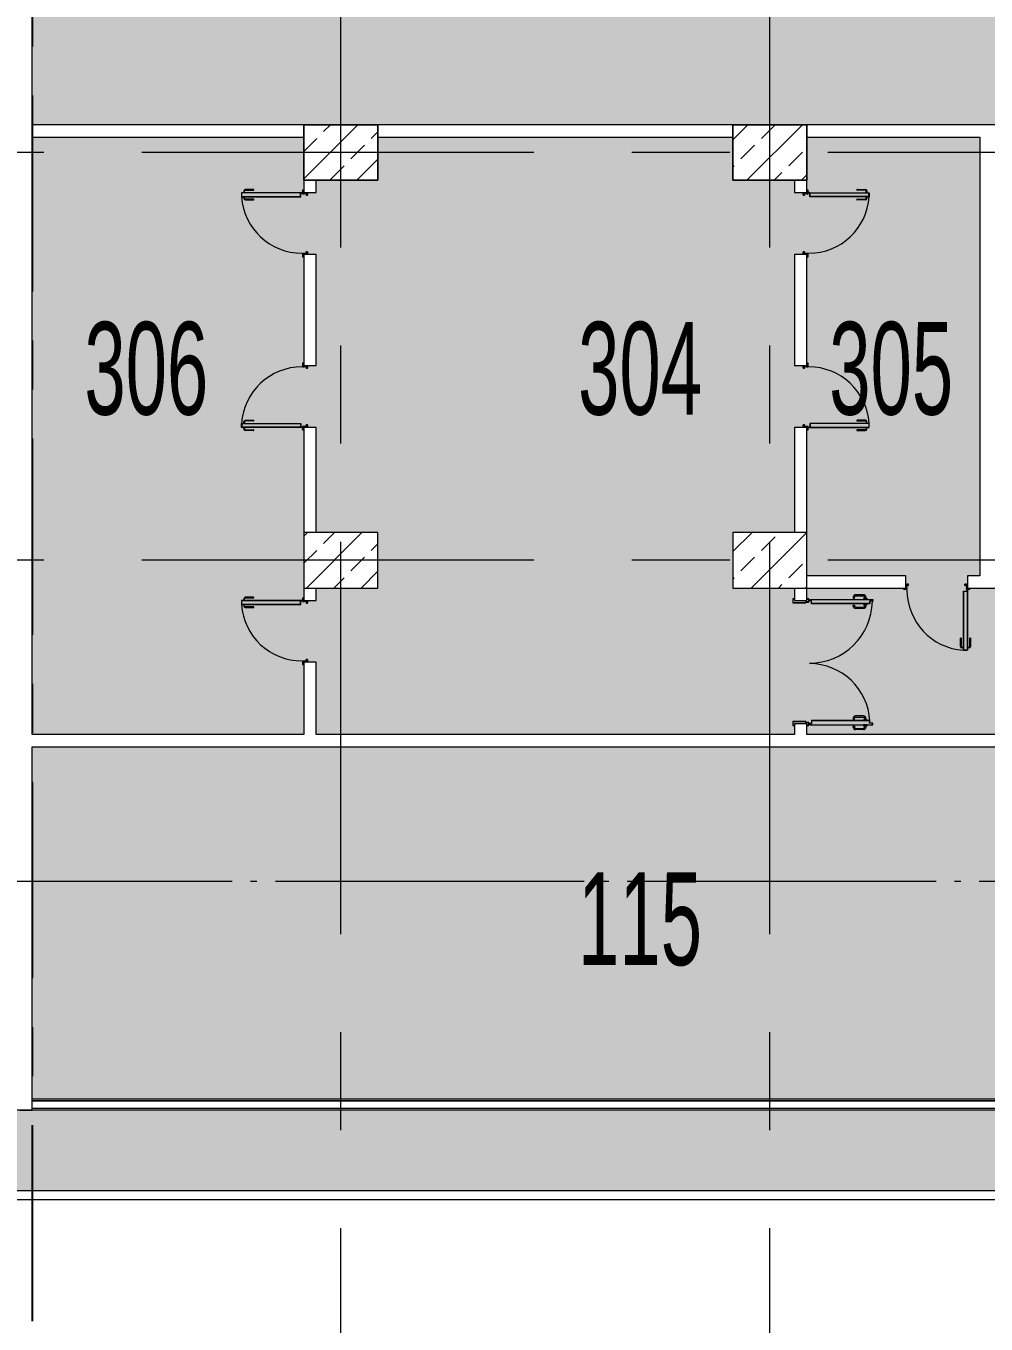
# Model space of a CAD drawing. Header units: metres. Extents: x -201 to 705, y -63 to 42.
# Drawn here: x 254.32 to 269.87, y -24.16 to -3.15 of the extents above; entities that cross this region are included whole.
import ezdxf

# ---------------------------------------------------------------- set-up
doc = ezdxf.new("R2010")
doc.units = ezdxf.units.M
for name, pattern in [('Grid Line', [11.1125, 6.35, -1.5875, 1.5875, -1.5875]), ('Grid Line 1_4_', [5.55625, 3.175, -0.79375, 0.79375, -0.79375]), ('HAT AKSI', [5.6, 5, -0.3, 0, -0.3])]:
    doc.linetypes.add(name, pattern=pattern)
for name, color, linetype, lineweight in [('A-----NPP', 7, 'Continuous', 9), ('A-DETLGEM', 7, 'Continuous', 9), ('A_AREA', 7, 'Continuous', 9), ('A_DOOR', 7, 'Continuous', 9), ('A_GRID', 7, 'Continuous', 9), ('A_HATCH', 7, 'Continuous', 9), ('A_RC', 7, 'Continuous', 9), ('A_TEXT_40', 7, 'Continuous', 9), ('A_WALL', 7, 'Continuous', 9), ('G-PLANOTM', 7, 'Continuous', 9)]:
    doc.layers.add(name, color=color, linetype=linetype, lineweight=lineweight)
doc.styles.add('Arial Narrow_2', font='ARIALN.TTF', dxfattribs={"width": 0.7, "height": 1.5})

# ---------------------------------------------------------------- blocks, each defined once
blk = doc.blocks.new('B1010_10_KOLON_DİKDÖRTGEN KESİT - 90x120mm-3869333-_7_76 _10_76_ BİLET HOLÜ _FFL__ANAHTAR PLAN')
at = {"layer": 'A_RC', "true_color": 0x787878}
h = blk.add_hatch(dxfattribs=at)
h.set_pattern_fill('FP_19', color=8, style=0, pattern_type=2)
h.set_pattern_definition([(225, (-175, -11.8), (0.4422811, -0.4422811), []), (225, (-175.442, -11.8), (0.4422811, -0.4422811), [0.31274, -0.15637])])
h.paths.add_polyline_path([(0.6, 0.45), (-0.6, 0.45), (-0.6, -0.45), (0.6, -0.45), (0.6, 0.187)])
at = {"layer": 'A_RC', "lineweight": 18}
for p, q in [((0.6, 0.45), (-0.6, 0.45)), ((-0.6, 0.45), (-0.6, -0.45)), ((0.6, -0.45), (0.6, 0.45)), ((-0.6, -0.45), (0.6, -0.45))]:
    blk.add_line(p, q, dxfattribs=at)
blk = doc.blocks.new('B1010_10_KOLON_DİKDÖRTGEN KESİT - 90x120mm-V184-_7_76 _10_76_ BİLET HOLÜ _FFL__ANAHTAR PLAN')
at = {"layer": 'A_RC', "true_color": 0x787878}
h = blk.add_hatch(dxfattribs=at)
h.set_pattern_fill('FP_20', color=8, style=0, pattern_type=2)
h.set_pattern_definition([(225, (-175, -5.2), (0.4422811, -0.4422811), []), (225, (-175.442, -5.2), (0.4422811, -0.4422811), [0.31274, -0.15637])])
h.paths.add_polyline_path([(-0.6, 0.45), (-0.6, -0.45), (0.6, -0.45), (0.6, 0.45), (0.201, 0.45)])
at = {"layer": 'A_RC', "lineweight": 18}
for p, q in [((0.6, 0.45), (-0.6, 0.45)), ((-0.6, 0.45), (-0.6, -0.45)), ((0.6, -0.45), (0.6, 0.45)), ((-0.6, -0.45), (0.6, -0.45))]:
    blk.add_line(p, q, dxfattribs=at)
blk = doc.blocks.new('B1010_10_KOLON_DİKDÖRTGEN KESİT - 90x120mm-V186-_7_76 _10_76_ BİLET HOLÜ _FFL__ANAHTAR PLAN')
at = {"layer": 'A_RC', "true_color": 0x787878}
h = blk.add_hatch(dxfattribs=at)
h.set_pattern_fill('FP_22', color=8, style=0, pattern_type=2)
h.set_pattern_definition([(225, (-168.05, -11.8), (0.4422811, -0.4422811), []), (225, (-168.492, -11.8), (0.4422811, -0.4422811), [0.31274, -0.15637])])
h.paths.add_polyline_path([(0.219, 0.45), (-0.6, 0.45), (-0.6, -0.45), (0.6, -0.45), (0.6, 0.45)])
at = {"layer": 'A_RC', "lineweight": 18}
for p, q in [((0.6, 0.45), (-0.6, 0.45)), ((-0.6, 0.45), (-0.6, -0.45)), ((0.6, -0.45), (0.6, 0.45)), ((-0.6, -0.45), (0.6, -0.45))]:
    blk.add_line(p, q, dxfattribs=at)
blk = doc.blocks.new('B1010_10_KOLON_DİKDÖRTGEN KESİT - 90x120mm-V187-_7_76 _10_76_ BİLET HOLÜ _FFL__ANAHTAR PLAN')
at = {"layer": 'A_RC', "true_color": 0x787878}
h = blk.add_hatch(dxfattribs=at)
h.set_pattern_fill('FP_23', color=8, style=0, pattern_type=2)
h.set_pattern_definition([(225, (-168.05, -5.2), (0.4422811, -0.4422811), []), (225, (-168.492, -5.2), (0.4422811, -0.4422811), [0.31274, -0.15637])])
h.paths.add_polyline_path([(-0.6, 0.45), (-0.6, -0.45), (0.6, -0.45), (0.6, 0.45), (0.219, 0.45)])
at = {"layer": 'A_RC', "lineweight": 18}
for p, q in [((0.6, 0.45), (-0.6, 0.45)), ((-0.6, 0.45), (-0.6, -0.45)), ((0.6, -0.45), (0.6, 0.45)), ((-0.6, -0.45), (0.6, -0.45))]:
    blk.add_line(p, q, dxfattribs=at)
blk = doc.blocks.new('IC-TKN-M7-S22-000-10-A1-32-K-T-6C-200_rvt-2-_7_76 _10_76_ BİLET HOLÜ _FFL__ANAHTAR PLAN')
at = {"layer": 'A_HATCH', "true_color": 0x787878}
h = blk.add_hatch(dxfattribs=at)
h.set_pattern_fill('FP_3', color=8, style=0, pattern_type=2)
h.set_pattern_definition([(45, (0, 0), (-0.442274, 0.442274), []), (45, (0.4423, 0), (-0.442274, 0.442274), [0.31274, -0.15637])])
h.paths.add_polyline_path([(-164.65, -22), (-125.85, -22), (-125.85, -20.7), (-186.5, -20.7), (-186.5, -22), (-170.002, -22)])
at = {"layer": 'A-----NPP'}
blk.add_line((-186.55, -22.15), (-125.751, -22.15), dxfattribs=at)
at = {"layer": 'A_WALL', "lineweight": 18}
for p, q in [((-125.85, -20.7), (-185.2, -20.7)), ((-186.5, -22), (-125.85, -22))]:
    blk.add_line(p, q, dxfattribs=at)
at = {"layer": 'A_RC', "lineweight": 9, "rotation": 180}
for name, p in [('B1010_10_KOLON_DİKDÖRTGEN KESİT - 90x120mm-V184-_7_76 _10_76_ BİLET HOLÜ _FFL__ANAHTAR PLAN', (-175, -5.2)), ('B1010_10_KOLON_DİKDÖRTGEN KESİT - 90x120mm-V187-_7_76 _10_76_ BİLET HOLÜ _FFL__ANAHTAR PLAN', (-168.05, -5.2)), ('B1010_10_KOLON_DİKDÖRTGEN KESİT - 90x120mm-3869333-_7_76 _10_76_ BİLET HOLÜ _FFL__ANAHTAR PLAN', (-175, -11.8)), ('B1010_10_KOLON_DİKDÖRTGEN KESİT - 90x120mm-V186-_7_76 _10_76_ BİLET HOLÜ _FFL__ANAHTAR PLAN', (-168.05, -11.8))]:
    blk.add_blockref(name, p, dxfattribs=at)
blk = doc.blocks.new('B1010_10_KOLON_DİKDÖRTGEN KESİT - 90x120mm-3688149-_7_76 _10_76_ BİLET HOLÜ _FFL__ANAHTAR PLAN')
at = {"layer": 'A_RC', "lineweight": 18}
for p, q in [((0.6, 0.45), (-0.6, 0.45)), ((-0.6, 0.45), (-0.6, -0.45)), ((0.6, -0.45), (0.6, 0.45)), ((-0.6, -0.45), (0.6, -0.45))]:
    blk.add_line(p, q, dxfattribs=at)
blk = doc.blocks.new('B1010_10_KOLON_DİKDÖRTGEN KESİT - 90x120mm-3704963-_7_76 _10_76_ BİLET HOLÜ _FFL__ANAHTAR PLAN')
at = {"layer": 'A_RC', "lineweight": 18}
for p, q in [((-0.6, 0.45), (0.6, 0.45)), ((-0.6, -0.45), (-0.6, 0.45)), ((0.6, 0.45), (0.6, -0.45)), ((0.6, -0.45), (-0.6, -0.45))]:
    blk.add_line(p, q, dxfattribs=at)
blk = doc.blocks.new('C1030_70_YK1 100x220cm - YK1 100x220cm-1940403-_7_76 _10_76_ BİLET HOLÜ _FFL__ANAHTAR PLAN')
at = {"layer": 'A-DETLGEM'}
for p, q in [((-0.53, 1.068), (-0.5, 1.068)), ((-0.5, 1.058), (-0.53, 1.058)), ((-0.499, 1.107), (-0.434, 1.107)), ((-0.499, 0.139), (-0.499, 1.107)), ((-0.438, 1.103), (-0.495, 1.103)), ((-0.495, 0.153), (-0.495, 1.103)), ((-0.438, 1.103), (-0.438, 0.153)), ((-0.435, 1.068), (-0.405, 1.068)), ((-0.405, 1.058), (-0.435, 1.058)), ((-0.434, 1.107), (-0.434, 0.621)), ((-0.55, 0.913), (-0.55, 1.048)), ((-0.54, 1.048), (-0.54, 0.913)), ((-0.395, 0.913), (-0.395, 1.048)), ((-0.385, 1.048), (-0.385, 0.913)), ((-0.434, 0.621), (-0.434, 0.149)), ((-0.491, 0.139), (-0.499, 0.139)), ((-0.438, 0.153), (-0.495, 0.153)), ((-0.491, 0.149), (-0.491, 0.139)), ((-0.434, 0.149), (-0.491, 0.149))]:
    blk.add_line(p, q, dxfattribs=at)
for radius in [0.008, 0.006]:
    blk.add_circle((-0.5, 0.13), radius, dxfattribs=at)
for centre, radius, start, end in [((-0.53, 1.048), 0.02, 90, 180), ((-0.53, 1.048), 0.01, 90, 180), ((-0.405, 1.048), 0.02, 0, 90), ((-0.405, 1.048), 0.01, 0, 90), ((-0.545, 0.913), 0.005, 180, 0), ((-0.39, 0.913), 0.005, 180, 0)]:
    blk.add_arc(centre, radius, start, end, dxfattribs=at)
at = {"layer": 'A_DOOR'}
for p, q in [((-0.483, 0.118), (-0.538, 0.118)), ((-0.538, 0.118), (-0.538, 0.1)), ((-0.536, 0.1), (-0.536, 0.116)), ((-0.536, 0.116), (-0.485, 0.116)), ((-0.485, 0.095), (-0.487, 0.093)), ((-0.487, 0.093), (-0.487, 0.062)), ((-0.487, 0.062), (-0.485, 0.06)), ((-0.485, 0.116), (-0.485, 0.095)), ((-0.485, 0.092), (-0.483, 0.094)), ((-0.485, 0.063), (-0.485, 0.092)), ((-0.483, 0.061), (-0.485, 0.063)), ((-0.485, 0.06), (-0.485, 0.049)), ((-0.485, 0.049), (-0.465, 0.049)), ((-0.483, 0.045), (-0.485, 0.045)), ((-0.485, 0.045), (-0.485, 0.037)), ((-0.485, 0.037), (-0.457, 0.037)), ((-0.483, 0.094), (-0.483, 0.118)), ((-0.483, 0.051), (-0.483, 0.061)), ((-0.467, 0.051), (-0.483, 0.051)), ((-0.483, 0.039), (-0.483, 0.045)), ((-0.459, 0.039), (-0.483, 0.039)), ((-0.457, 0.061), (-0.467, 0.061)), ((-0.467, 0.061), (-0.467, 0.051)), ((-0.465, 0.049), (-0.465, 0.059)), ((-0.465, 0.059), (-0.459, 0.059)), ((-0.459, 0.059), (-0.459, 0.039)), ((-0.457, 0.037), (-0.457, 0.061)), ((0.467, 0.061), (0.457, 0.061)), ((0.457, 0.061), (0.457, 0.037)), ((0.457, 0.037), (0.485, 0.037)), ((0.459, 0.039), (0.459, 0.059)), ((0.459, 0.059), (0.465, 0.059)), ((0.483, 0.039), (0.459, 0.039)), ((0.465, 0.059), (0.465, 0.049)), ((0.465, 0.049), (0.485, 0.049)), ((0.467, 0.051), (0.467, 0.061)), ((0.483, 0.051), (0.467, 0.051)), ((0.538, 0.118), (0.483, 0.118)), ((0.483, 0.118), (0.483, 0.094)), ((0.483, 0.094), (0.485, 0.092)), ((0.485, 0.063), (0.483, 0.061)), ((0.483, 0.061), (0.483, 0.051)), ((0.485, 0.045), (0.483, 0.045)), ((0.483, 0.045), (0.483, 0.039)), ((0.485, 0.095), (0.485, 0.116)), ((0.485, 0.116), (0.536, 0.116)), ((0.487, 0.093), (0.485, 0.095)), ((0.485, 0.092), (0.485, 0.063)), ((0.485, 0.06), (0.487, 0.062)), ((0.485, 0.049), (0.485, 0.06)), ((0.485, 0.037), (0.485, 0.045)), ((0.487, 0.062), (0.487, 0.093)), ((0.536, 0.116), (0.536, 0.1)), ((0.538, 0.1), (0.538, 0.118))]:
    blk.add_line(p, q, dxfattribs=at)
blk.add_arc((-0.5, 0.13), 0.98, 360, 86.1575, dxfattribs=at)
blk = doc.blocks.new('C1030_70_YK1 100x220cm - YK1 100x220cm-1516240-_7_76 _10_76_ BİLET HOLÜ _FFL__ANAHTAR PLAN')
at = {"layer": 'A-DETLGEM'}
for p, q in [((0.435, 1.068), (0.405, 1.068)), ((0.405, 1.058), (0.435, 1.058)), ((0.499, 1.107), (0.434, 1.107)), ((0.434, 1.107), (0.434, 0.621)), ((0.438, 1.103), (0.495, 1.103)), ((0.438, 1.103), (0.438, 0.153)), ((0.495, 0.153), (0.495, 1.103)), ((0.499, 0.139), (0.499, 1.107)), ((0.53, 1.068), (0.5, 1.068)), ((0.5, 1.058), (0.53, 1.058)), ((0.385, 1.048), (0.385, 0.913)), ((0.395, 0.913), (0.395, 1.048)), ((0.54, 1.048), (0.54, 0.913)), ((0.55, 0.913), (0.55, 1.048)), ((0.434, 0.621), (0.434, 0.149)), ((0.434, 0.149), (0.491, 0.149)), ((0.438, 0.153), (0.495, 0.153)), ((0.491, 0.149), (0.491, 0.139)), ((0.491, 0.139), (0.499, 0.139))]:
    blk.add_line(p, q, dxfattribs=at)
for radius in [0.008, 0.006]:
    blk.add_circle((0.5, 0.13), radius, dxfattribs=at)
for centre, radius, start, end in [((0.405, 1.048), 0.02, 90, 180), ((0.405, 1.048), 0.01, 90, 180), ((0.53, 1.048), 0.02, 360, 90), ((0.53, 1.048), 0.01, 0, 90), ((0.39, 0.913), 0.005, 180, 360), ((0.545, 0.913), 0.005, 180, 0)]:
    blk.add_arc(centre, radius, start, end, dxfattribs=at)
at = {"layer": 'A_DOOR'}
for p, q in [((-0.483, 0.118), (-0.538, 0.118)), ((-0.538, 0.118), (-0.538, 0.1)), ((-0.536, 0.1), (-0.536, 0.116)), ((-0.536, 0.116), (-0.485, 0.116)), ((-0.485, 0.095), (-0.487, 0.093)), ((-0.487, 0.093), (-0.487, 0.062)), ((-0.487, 0.062), (-0.485, 0.06)), ((-0.485, 0.116), (-0.485, 0.095)), ((-0.485, 0.092), (-0.483, 0.094)), ((-0.485, 0.063), (-0.485, 0.092)), ((-0.483, 0.061), (-0.485, 0.063)), ((-0.485, 0.06), (-0.485, 0.049)), ((-0.485, 0.049), (-0.465, 0.049)), ((-0.483, 0.045), (-0.485, 0.045)), ((-0.485, 0.045), (-0.485, 0.037)), ((-0.485, 0.037), (-0.457, 0.037)), ((-0.483, 0.094), (-0.483, 0.118)), ((-0.483, 0.051), (-0.483, 0.061)), ((-0.467, 0.051), (-0.483, 0.051)), ((-0.483, 0.039), (-0.483, 0.045)), ((-0.459, 0.039), (-0.483, 0.039)), ((-0.457, 0.061), (-0.467, 0.061)), ((-0.467, 0.061), (-0.467, 0.051)), ((-0.465, 0.049), (-0.465, 0.059)), ((-0.465, 0.059), (-0.459, 0.059)), ((-0.459, 0.059), (-0.459, 0.039)), ((-0.457, 0.037), (-0.457, 0.061)), ((0.467, 0.061), (0.457, 0.061)), ((0.457, 0.061), (0.457, 0.037)), ((0.457, 0.037), (0.485, 0.037)), ((0.459, 0.039), (0.459, 0.059)), ((0.459, 0.059), (0.465, 0.059)), ((0.483, 0.039), (0.459, 0.039)), ((0.465, 0.059), (0.465, 0.049)), ((0.465, 0.049), (0.485, 0.049)), ((0.467, 0.051), (0.467, 0.061)), ((0.483, 0.051), (0.467, 0.051)), ((0.538, 0.118), (0.483, 0.118)), ((0.483, 0.118), (0.483, 0.094)), ((0.483, 0.094), (0.485, 0.092)), ((0.485, 0.063), (0.483, 0.061)), ((0.483, 0.061), (0.483, 0.051)), ((0.485, 0.045), (0.483, 0.045)), ((0.483, 0.045), (0.483, 0.039)), ((0.485, 0.095), (0.485, 0.116)), ((0.485, 0.116), (0.536, 0.116)), ((0.487, 0.093), (0.485, 0.095)), ((0.485, 0.092), (0.485, 0.063)), ((0.485, 0.06), (0.487, 0.062)), ((0.485, 0.049), (0.485, 0.06)), ((0.485, 0.037), (0.485, 0.045)), ((0.487, 0.062), (0.487, 0.093)), ((0.536, 0.116), (0.536, 0.1)), ((0.538, 0.1), (0.538, 0.118))]:
    blk.add_line(p, q, dxfattribs=at)
blk.add_arc((0.5, 0.13), 0.98, 94.0266, 180, dxfattribs=at)
blk = doc.blocks.new('C1030_50_SK2 200x220cm - SK2 200x220cm-V124-_7_76 _10_76_ BİLET HOLÜ _FFL__ANAHTAR PLAN')
at = {"layer": 'A-DETLGEM'}
for p, q in [((-1.036, 1.054), (-1.054, 1.054)), ((-1.025, 1.074), (-1.015, 1.075)), ((-1.015, 1.166), (-0.985, 1.166)), ((-1.015, 0.642), (-1.015, 1.166)), ((-1.015, 1.075), (-1.015, 1.013)), ((-1.013, 1.164), (-0.987, 1.164)), ((-1.013, 0.642), (-1.013, 1.164)), ((-0.987, 1.164), (-0.987, 1.114)), ((-0.987, 1.117), (-0.948, 1.117)), ((-0.987, 1.114), (-0.973, 1.114)), ((-0.985, 1.166), (-0.985, 1.119)), ((-0.985, 1.119), (-0.946, 1.119)), ((-0.985, 1.116), (-0.973, 1.116)), ((-0.972, 1.115), (-0.972, 1.116)), ((-0.948, 1.111), (-0.948, 0.173)), ((-0.946, 1.113), (-0.946, 0.642)), ((-0.946, 1.075), (-0.946, 1.013)), ((-0.937, 1.074), (-0.946, 1.075)), ((-0.926, 1.054), (-0.908, 1.054)), ((0.926, 1.054), (0.908, 1.054)), ((0.937, 1.074), (0.946, 1.075)), ((0.985, 1.119), (0.946, 1.119)), ((0.946, 1.113), (0.946, 0.642)), ((0.946, 1.075), (0.946, 1.013)), ((0.987, 1.117), (0.948, 1.117)), ((0.948, 1.111), (0.948, 0.173)), ((0.972, 1.115), (0.972, 1.116)), ((0.985, 1.116), (0.973, 1.116)), ((0.987, 1.114), (0.973, 1.114)), ((1.015, 1.166), (0.985, 1.166)), ((0.985, 1.166), (0.985, 1.119)), ((1.013, 1.164), (0.987, 1.164)), ((0.987, 1.164), (0.987, 1.114)), ((1.013, 0.642), (1.013, 1.164)), ((1.015, 0.642), (1.015, 1.166)), ((1.015, 1.075), (1.015, 1.013)), ((1.025, 1.074), (1.015, 1.075)), ((1.036, 1.054), (1.054, 1.054)), ((-1.092, 1.017), (-1.092, 0.887)), ((-1.072, 0.887), (-1.072, 1.017)), ((-1.054, 1.034), (-1.036, 1.034)), ((-1.037, 0.869), (-1.054, 0.869)), ((-1.054, 0.849), (-1.037, 0.849)), ((-1.037, 0.849), (-1.037, 0.869)), ((-1.024, 1.015), (-1.015, 1.013)), ((-0.938, 1.015), (-0.946, 1.013)), ((-0.908, 1.034), (-0.926, 1.034)), ((-0.925, 0.869), (-0.907, 0.869)), ((-0.925, 0.849), (-0.925, 0.869)), ((-0.907, 0.849), (-0.925, 0.849)), ((-0.89, 0.887), (-0.89, 1.017)), ((-0.87, 1.017), (-0.87, 0.887)), ((0.87, 1.017), (0.87, 0.887)), ((0.89, 0.887), (0.89, 1.017)), ((0.925, 0.869), (0.907, 0.869)), ((0.907, 0.849), (0.925, 0.849)), ((0.908, 1.034), (0.926, 1.034)), ((0.925, 0.849), (0.925, 0.869)), ((0.938, 1.015), (0.946, 1.013)), ((1.024, 1.015), (1.015, 1.013)), ((1.054, 1.034), (1.036, 1.034)), ((1.037, 0.869), (1.054, 0.869)), ((1.037, 0.849), (1.037, 0.869)), ((1.054, 0.849), (1.037, 0.849)), ((1.072, 0.887), (1.072, 1.017)), ((1.092, 1.017), (1.092, 0.887)), ((-1.015, 0.151), (-1.015, 0.642)), ((-1.013, 0.153), (-1.013, 0.642)), ((-0.946, 0.642), (-0.946, 0.171)), ((0.946, 0.642), (0.946, 0.171)), ((1.013, 0.153), (1.013, 0.642)), ((1.015, 0.151), (1.015, 0.642)), ((-0.995, 0.151), (-1.015, 0.151)), ((-0.997, 0.153), (-1.013, 0.153)), ((-0.997, 0.176), (-0.997, 0.153)), ((-0.983, 0.176), (-0.997, 0.176)), ((-0.995, 0.174), (-0.995, 0.151)), ((-0.983, 0.174), (-0.995, 0.174)), ((-0.948, 0.173), (-0.995, 0.173)), ((-0.946, 0.171), (-0.995, 0.171)), ((-0.983, 0.174), (-0.983, 0.175)), ((0.946, 0.171), (0.995, 0.171)), ((0.948, 0.173), (0.995, 0.173)), ((0.983, 0.176), (0.997, 0.176)), ((0.983, 0.174), (0.983, 0.175)), ((0.983, 0.174), (0.995, 0.174)), ((0.995, 0.174), (0.995, 0.151)), ((0.995, 0.151), (1.015, 0.151)), ((0.997, 0.176), (0.997, 0.153)), ((0.997, 0.153), (1.013, 0.153))]:
    blk.add_line(p, q, dxfattribs=at)
for centre, radius in [((-1.003, 0.139), 0.008), ((-1.003, 0.139), 0.006), ((1.003, 0.139), 0.008), ((1.003, 0.139), 0.006)]:
    blk.add_circle(centre, radius, dxfattribs=at)
for centre, radius, start, end in [((-1.054, 1.016), 0.0379, 90, 178.5932), ((-1, 1.045), 0.0398, 137.985, 166.015), ((-1.09, 1.044), 0.0554, 349.5983, 10.4008), ((-1.024, 1.066), 0.00727, 99.4089, 137.985), ((-0.973, 1.116), 0.0005, 0, 90), ((-0.973, 1.115), 0.0005, 270, 0), ((-0.938, 1.066), 0.00727, 42.015, 80.5911), ((-0.962, 1.045), 0.0398, 13.985, 42.015), ((-0.871, 1.044), 0.0554, 169.5992, 190.4017), ((-0.908, 1.016), 0.0379, 1.4068, 90), ((0.908, 1.016), 0.0379, 90, 178.5932), ((0.962, 1.045), 0.0398, 137.985, 166.015), ((0.871, 1.044), 0.0554, 349.5983, 10.4008), ((0.938, 1.066), 0.00727, 99.4089, 137.985), ((0.973, 1.116), 0.0005, 90, 180), ((0.973, 1.115), 0.0005, 180, 270), ((1.024, 1.066), 0.00727, 42.015, 80.5911), ((1, 1.045), 0.0398, 13.985, 42.015), ((1.09, 1.044), 0.0554, 169.5992, 190.4017), ((1.054, 1.016), 0.0379, 1.4068, 90), ((-1.054, 0.887), 0.0374, 180, 270), ((-1.054, 1.016), 0.0179, 90, 177.9538), ((-1.054, 0.887), 0.0174, 180, 270), ((-1, 1.044), 0.0398, 193.7496, 222.015), ((-1.024, 1.022), 0.00727, 222.015, 269.0982), ((-0.938, 1.022), 0.00727, 270.9018, 317.985), ((-0.962, 1.044), 0.0398, 317.985, 346.2504), ((-0.908, 1.016), 0.0179, 2.0462, 90), ((-0.907, 0.887), 0.0174, 270, 0), ((-0.907, 0.887), 0.0374, 270, 0), ((0.907, 0.887), 0.0374, 180, 270), ((0.908, 1.016), 0.0179, 90, 177.9538), ((0.907, 0.887), 0.0174, 180, 270), ((0.962, 1.044), 0.0398, 193.7496, 222.015), ((0.938, 1.022), 0.00727, 222.015, 269.0982), ((1.024, 1.022), 0.00727, 270.9018, 317.985), ((1, 1.044), 0.0398, 317.985, 346.2504), ((1.054, 1.016), 0.0179, 2.0462, 90), ((1.054, 0.887), 0.0174, 270, 0), ((1.054, 0.887), 0.0374, 270, 0), ((-0.983, 0.175), 0.0005, 0, 90), ((-0.983, 0.174), 0.0005, 270, 0), ((0.983, 0.175), 0.0005, 90, 180), ((0.983, 0.174), 0.0005, 180, 270)]:
    blk.add_arc(centre, radius, start, end, dxfattribs=at)
at = {"layer": 'A_DOOR'}
for p, q in [((-0.974, 0.13), (-1.024, 0.13)), ((-1.024, 0.13), (-1.024, 0.1)), ((-1.022, 0.102), (-1.022, 0.128)), ((-1.022, 0.128), (-0.976, 0.128)), ((-1.014, 0.102), (-1.022, 0.102)), ((-1.014, 0.1), (-1.014, 0.102)), ((-0.976, 0.128), (-0.976, 0.077)), ((-0.976, 0.077), (-0.96, 0.077)), ((-0.974, 0.079), (-0.974, 0.13)), ((-0.958, 0.079), (-0.974, 0.079)), ((-0.96, 0.077), (-0.96, -0.125)), ((-0.958, -0.127), (-0.958, 0.079)), ((0.974, 0.079), (0.958, 0.079)), ((0.958, 0.079), (0.958, -0.127)), ((0.96, -0.125), (0.96, 0.077)), ((0.96, 0.077), (0.976, 0.077)), ((1.024, 0.13), (0.974, 0.13)), ((0.974, 0.13), (0.974, 0.079)), ((0.976, 0.077), (0.976, 0.128)), ((0.976, 0.128), (1.022, 0.128)), ((1.022, 0.102), (1.014, 0.102)), ((1.014, 0.102), (1.014, 0.1)), ((1.022, 0.128), (1.022, 0.102)), ((1.024, 0.1), (1.024, 0.13)), ((-1.024, -0.1), (-1.024, -0.126)), ((-1.023, -0.127), (-0.958, -0.127)), ((-1.022, -0.125), (-1.022, -0.102)), ((-1.022, -0.102), (-1.014, -0.102)), ((-0.96, -0.125), (-1.022, -0.125)), ((-1.014, -0.102), (-1.014, -0.1)), ((0.958, -0.127), (1.023, -0.127)), ((1.022, -0.125), (0.96, -0.125)), ((1.014, -0.1), (1.014, -0.102)), ((1.014, -0.102), (1.022, -0.102)), ((1.022, -0.102), (1.022, -0.125)), ((1.024, -0.126), (1.024, -0.1))]:
    blk.add_line(p, q, dxfattribs=at)
for centre, radius, start, end in [((-1.003, 0.139), 1.02, 0, 88.9594), ((1.003, 0.139), 0.98, 93.0003, 180), ((-1.023, -0.126), 0.0005, 180, 270), ((1.023, -0.126), 0.0005, 270, 360)]:
    blk.add_arc(centre, radius, start, end, dxfattribs=at)

msp = doc.modelspace()

# ---------------------------------------------------------------- hatches: boundary and pattern name
at = {"layer": 'A_AREA', "true_color": 0xf4e6fa}
for points in [[(272.874, -4.75), (272.874, -3.05), (276.674, -3.05), (276.674, -1.625), (276.774, -1.625), (276.774, -1.585), (276.774, -1.583), (276.774, 0.333), (276.774, 0.335), (276.774, 0.375), (276.674, 0.375), (276.674, 3.52), (254.424, 3.52), (254.427, -4.75), (272.574, -4.75)], [(254.424, -20.52), (276.674, -20.52), (276.674, -18.66), (276.774, -18.66), (276.774, -18.62), (276.774, -18.618), (276.774, -16.702), (276.774, -16.7), (276.774, -16.66), (276.674, -16.66), (276.674, -14.82), (254.424, -14.82), (254.424, -19.545)]]:
    msp.add_hatch(color=7, dxfattribs=at).paths.add_polyline_path(points)
at = {"layer": 'A_AREA', "true_color": 0xffff80}
for points in [[(258.824, -14.62), (258.824, -13.45), (258.924, -13.45), (258.924, -12.45), (258.824, -12.45), (258.824, -9.65), (258.924, -9.65), (258.924, -8.65), (258.824, -8.65), (258.824, -6.85), (258.924, -6.85), (258.924, -5.85), (258.824, -5.85), (258.824, -4.95), (254.424, -4.95), (254.424, -14.62), (257.49, -14.62)], [(269.474, -12.15), (269.574, -12.15), (269.574, -12.05), (269.774, -12.05), (269.774, -4.95), (266.974, -4.95), (266.974, -5.85), (266.874, -5.85), (266.874, -6.85), (266.974, -6.85), (266.974, -8.65), (266.874, -8.65), (266.874, -9.65), (266.974, -9.65), (266.976, -12.05), (268.574, -12.05), (268.574, -12.15), (269.374, -12.15)]]:
    msp.add_hatch(color=51, dxfattribs=at).paths.add_polyline_path(points)
at = {"layer": 'A_AREA', "true_color": 0xfadecb}
msp.add_hatch(color=254, dxfattribs=at).paths.add_polyline_path([(259.024, -14.62), (266.774, -14.616), (266.774, -14.45), (266.874, -14.45), (266.874, -14.41), (266.874, -14.408), (266.874, -12.492), (266.874, -12.49), (266.874, -12.45), (266.774, -12.45), (266.774, -12.25), (265.774, -12.25), (265.774, -11.35), (266.774, -11.35), (266.774, -9.65), (266.874, -9.65), (266.874, -8.65), (266.774, -8.65), (266.774, -6.85), (266.874, -6.85), (266.874, -5.85), (266.774, -5.85), (266.774, -5.65), (265.774, -5.65), (265.774, -4.95), (260.024, -4.95), (260.024, -5.65), (259.024, -5.65), (259.024, -5.85), (258.924, -5.85), (258.924, -6.85), (259.024, -6.85), (259.024, -8.65), (258.924, -8.65), (258.924, -9.65), (259.024, -9.65), (259.024, -11.35), (260.024, -11.35), (260.024, -12.25), (259.024, -12.25), (259.024, -12.45), (258.924, -12.45), (258.924, -13.45), (259.024, -13.45), (259.024, -14.5)])
at = {"layer": 'A_AREA', "true_color": 0xf5daa0}
msp.add_hatch(color=41, dxfattribs=at).paths.add_polyline_path([(266.974, -14.62), (276.674, -14.62), (276.674, -14.45), (276.774, -14.45), (276.774, -14.41), (276.774, -14.408), (276.774, -12.492), (276.774, -12.49), (276.774, -12.45), (276.674, -12.45), (276.674, -12.25), (271.174, -12.25), (271.174, -12.15), (270.174, -12.15), (270.174, -12.25), (269.574, -12.25), (269.574, -12.15), (268.574, -12.15), (268.574, -12.25), (266.974, -12.25), (266.974, -12.45), (266.874, -12.45), (266.874, -12.49), (266.874, -12.492), (266.874, -14.408), (266.874, -14.41), (266.874, -14.45), (266.974, -14.45), (266.974, -14.5)])

# ---------------------------------------------------------------- linework, layer by layer
at = {"layer": 'A_GRID', "color": 21, "linetype": 'Grid Line 1_4_', "lineweight": 25, "true_color": 0xffaaaa}
msp.add_line((254.424, 29.062), (254.424, -40.769), dxfattribs=at)
at = {"layer": 'A_GRID', "color": 253, "linetype": 'Grid Line', "true_color": 0xaaaaaa}
for p, q in [((259.424, -28.963), (259.424, 13.652)), ((266.374, -28.963), (266.374, 13.652)), ((451.464, -5.2), (238.638, -5.2)), ((451.464, -11.8), (238.638, -11.8)), ((451.464, -20.7), (238.638, -20.7))]:
    msp.add_line(p, q, dxfattribs=at)
at = {"layer": 'A_GRID', "color": 21, "linetype": 'HAT AKSI', "true_color": 0xffaaaa}
msp.add_line((451.464, -17), (238.638, -17), dxfattribs=at)
at = {"layer": 'A_RC'}
msp.add_line((254.424, -20.52), (276.674, -20.52), dxfattribs=at)
at = {"layer": 'A_WALL', "lineweight": 18}
for p, q in [((254.424, -4.75), (254.424, 3.7)), ((258.824, -4.75), (254.424, -4.75)), ((265.774, -4.75), (260.024, -4.75)), ((272.574, -4.75), (266.974, -4.75)), ((254.424, -14.62), (254.424, -4.95)), ((254.424, -4.95), (258.824, -4.95)), ((260.024, -4.95), (265.774, -4.95)), ((266.974, -4.95), (269.774, -4.95)), ((269.774, -4.95), (269.774, -12.05)), ((258.824, -5.65), (258.824, -5.85)), ((259.024, -5.85), (259.024, -5.65)), ((266.774, -5.65), (266.774, -5.85)), ((266.974, -5.85), (266.974, -5.65)), ((258.824, -5.85), (259.024, -5.85)), ((266.774, -5.85), (266.974, -5.85)), ((258.824, -6.85), (258.824, -8.65)), ((259.024, -6.85), (258.824, -6.85)), ((259.024, -8.65), (259.024, -6.85)), ((266.774, -6.85), (266.774, -8.65)), ((266.974, -6.85), (266.774, -6.85)), ((266.974, -8.65), (266.974, -6.85)), ((258.824, -8.65), (259.024, -8.65)), ((266.774, -8.65), (266.974, -8.65)), ((258.824, -9.65), (258.824, -11.35)), ((259.024, -9.65), (258.824, -9.65)), ((259.024, -11.35), (259.024, -9.65)), ((266.774, -9.65), (266.774, -11.35)), ((266.974, -9.65), (266.774, -9.65)), ((266.974, -11.35), (266.974, -9.65)), ((268.574, -12.05), (266.974, -12.05)), ((268.574, -12.25), (268.574, -12.05)), ((269.774, -12.05), (269.574, -12.05)), ((269.574, -12.05), (269.574, -12.25)), ((258.824, -12.25), (258.824, -12.45)), ((259.024, -12.45), (259.024, -12.25)), ((266.774, -12.25), (266.774, -12.45)), ((266.974, -12.25), (268.574, -12.25)), ((266.974, -12.45), (266.974, -12.25)), ((269.574, -12.25), (270.174, -12.25)), ((258.824, -12.45), (259.024, -12.45)), ((266.774, -12.45), (266.974, -12.45)), ((258.824, -13.45), (258.824, -14.62)), ((259.024, -13.45), (258.824, -13.45)), ((259.024, -14.62), (259.024, -13.45)), ((266.774, -14.45), (266.774, -14.62)), ((266.974, -14.45), (266.774, -14.45)), ((266.974, -14.62), (266.974, -14.45)), ((258.824, -14.62), (254.424, -14.62)), ((266.774, -14.62), (259.024, -14.62)), ((276.674, -14.62), (266.974, -14.62)), ((254.424, -20.7), (254.424, -14.82)), ((254.424, -14.82), (276.674, -14.82)), ((254.224, -20.7), (254.424, -20.7))]:
    msp.add_line(p, q, dxfattribs=at)
at = {"layer": 'G-PLANOTM'}
for p, q in [((254.424, -20.52), (276.674, -20.52)), ((254.424, -20.545), (276.674, -20.545)), ((254.424, -20.55), (276.674, -20.55)), ((254.424, -20.67), (276.674, -20.67)), ((276.674, -20.675), (254.424, -20.675))]:
    msp.add_line(p, q, dxfattribs=at)

# ---------------------------------------------------------------- block references
at = {"lineweight": 5}
msp.add_blockref('IC-TKN-M7-S22-000-10-A1-32-K-T-6C-200_rvt-2-_7_76 _10_76_ BİLET HOLÜ _FFL__ANAHTAR PLAN', (434.424, 0), dxfattribs=at)
at = {"layer": 'A_DOOR'}
for name, p, rotation in [('C1030_70_YK1 100x220cm - YK1 100x220cm-1516240-_7_76 _10_76_ BİLET HOLÜ _FFL__ANAHTAR PLAN', (258.924, -6.35), 90), ('C1030_70_YK1 100x220cm - YK1 100x220cm-1940403-_7_76 _10_76_ BİLET HOLÜ _FFL__ANAHTAR PLAN', (266.874, -6.35), 270), ('C1030_70_YK1 100x220cm - YK1 100x220cm-1940403-_7_76 _10_76_ BİLET HOLÜ _FFL__ANAHTAR PLAN', (258.924, -9.15), 90), ('C1030_70_YK1 100x220cm - YK1 100x220cm-1516240-_7_76 _10_76_ BİLET HOLÜ _FFL__ANAHTAR PLAN', (266.874, -9.15), 270), ('C1030_70_YK1 100x220cm - YK1 100x220cm-1940403-_7_76 _10_76_ BİLET HOLÜ _FFL__ANAHTAR PLAN', (269.074, -12.15), 180), ('C1030_50_SK2 200x220cm - SK2 200x220cm-V124-_7_76 _10_76_ BİLET HOLÜ _FFL__ANAHTAR PLAN', (266.874, -13.45), 270), ('C1030_70_YK1 100x220cm - YK1 100x220cm-1516240-_7_76 _10_76_ BİLET HOLÜ _FFL__ANAHTAR PLAN', (258.924, -12.95), 90)]:
    msp.add_blockref(name, p, dxfattribs=dict(at, rotation=rotation))
at = {"layer": 'A_RC', "rotation": 180}
for name, p in [('B1010_10_KOLON_DİKDÖRTGEN KESİT - 90x120mm-3704963-_7_76 _10_76_ BİLET HOLÜ _FFL__ANAHTAR PLAN', (259.424, -5.2)), ('B1010_10_KOLON_DİKDÖRTGEN KESİT - 90x120mm-3704963-_7_76 _10_76_ BİLET HOLÜ _FFL__ANAHTAR PLAN', (266.374, -5.2)), ('B1010_10_KOLON_DİKDÖRTGEN KESİT - 90x120mm-3688149-_7_76 _10_76_ BİLET HOLÜ _FFL__ANAHTAR PLAN', (259.424, -11.8)), ('B1010_10_KOLON_DİKDÖRTGEN KESİT - 90x120mm-3688149-_7_76 _10_76_ BİLET HOLÜ _FFL__ANAHTAR PLAN', (266.374, -11.8))]:
    msp.add_blockref(name, p, dxfattribs=at)

# ---------------------------------------------------------------- texts
at = {"layer": 'A_TEXT_40', "char_height": 1.5, "width": 2.44114, "attachment_point": 1, "style": 'Arial Narrow_2'}
for s, insert in [('306', (255.271, -7.943)), ('304', (263.268, -7.943)), ('305', (267.335, -7.943)), ('115', (263.268, -16.854))]:
    msp.add_mtext(s, dxfattribs=dict(at, insert=insert))

doc.saveas('drawing.dxf')
